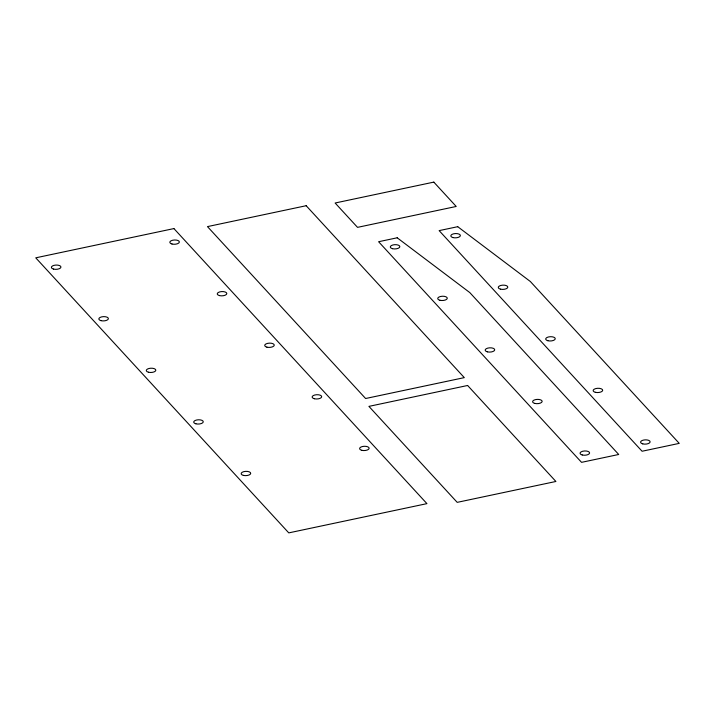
<?xml version="1.0" encoding="UTF-8"?>
<svg xmlns="http://www.w3.org/2000/svg" width="715" height="715" viewBox="0 0 715 715"><rect width="100%" height="100%" fill="white"/><g stroke="black" fill="none" stroke-linecap="round" stroke-linejoin="round"><path stroke-width="1.07" d="M173.915 228.577L35.75 257.829L288.771 532.881L426.935 503.637L173.915 228.577M306.172 205.714L207.475 226.61L365.615 398.514L464.303 377.627L306.172 205.714M433.817 182.119L335.12 203.006L357.527 227.361L456.215 206.465L433.817 182.119M397.191 237.791L378.601 241.724L581.545 462.346L618.716 454.481L469.809 292.596L397.191 237.791M457.725 226.691L439.135 230.623L642.079 451.245L679.25 443.372L530.333 281.495L457.725 226.691M467.61 385.483L368.913 406.379L457.207 502.359L555.904 481.472L467.61 385.483M243.341 475.377A4.791 2.145 -2.3 0 0 250.706 473.437A4.791 2.145 -2.3 0 0 243.735 471.659A4.791 2.145 -2.3 0 0 243.341 475.377M361.772 450.307A4.791 2.145 -2.3 0 0 369.137 448.368A4.791 2.145 -2.3 0 0 362.165 446.589A4.791 2.145 -2.3 0 0 361.772 450.307M195.901 423.807A4.791 2.145 -2.3 0 0 203.266 421.868A4.791 2.145 -2.3 0 0 196.294 420.08A4.791 2.145 -2.3 0 0 195.901 423.807M314.332 398.738A4.791 2.145 -2.3 0 0 321.696 396.798A4.791 2.145 -2.3 0 0 314.725 395.011A4.791 2.145 -2.3 0 0 314.332 398.738M148.461 372.229A4.791 2.145 -2.3 0 0 155.825 370.29A4.791 2.145 -2.3 0 0 148.854 368.511A4.791 2.145 -2.3 0 0 148.461 372.229M266.892 347.159A4.791 2.145 -2.3 0 0 274.256 345.22A4.791 2.145 -2.3 0 0 267.276 343.441A4.791 2.145 -2.3 0 0 266.892 347.159M101.021 320.66A4.791 2.145 -2.3 0 0 108.385 318.72A4.791 2.145 -2.3 0 0 101.414 316.933A4.791 2.145 -2.3 0 0 101.021 320.66M219.442 295.59A4.791 2.145 -2.3 0 0 226.807 293.651A4.791 2.145 -2.3 0 0 219.836 291.863A4.791 2.145 -2.3 0 0 219.442 295.59M53.58 269.09A4.791 2.145 -2.3 0 0 60.945 267.151A4.791 2.145 -2.3 0 0 53.965 265.363A4.791 2.145 -2.3 0 0 53.58 269.09M172.002 244.012A4.791 2.145 -2.3 0 0 179.367 242.072A4.791 2.145 -2.3 0 0 172.395 240.294A4.791 2.145 -2.3 0 0 172.002 244.012M582.242 454.981A4.791 2.145 -2.3 0 0 589.607 453.042A4.791 2.145 -2.3 0 0 582.627 451.263A4.791 2.145 -2.3 0 0 582.242 454.981M534.793 403.412A4.791 2.145 -2.3 0 0 542.158 401.473A4.791 2.145 -2.3 0 0 535.186 399.685A4.791 2.145 -2.3 0 0 534.793 403.412M487.353 351.834A4.791 2.145 -2.3 0 0 494.717 349.894A4.791 2.145 -2.3 0 0 487.746 348.116A4.791 2.145 -2.3 0 0 487.353 351.834M439.913 300.264A4.791 2.145 -2.3 0 0 447.277 298.325A4.791 2.145 -2.3 0 0 440.306 296.537A4.791 2.145 -2.3 0 0 439.913 300.264M392.472 248.686A4.791 2.145 -2.3 0 0 399.837 246.746A4.791 2.145 -2.3 0 0 392.866 244.968A4.791 2.145 -2.3 0 0 392.472 248.686M453.006 237.586A4.791 2.145 -2.3 0 0 460.371 235.646A4.791 2.145 -2.3 0 0 453.399 233.859A4.791 2.145 -2.3 0 0 453.006 237.586M500.446 289.155A4.791 2.145 -2.3 0 0 507.811 287.216A4.791 2.145 -2.3 0 0 500.84 285.437A4.791 2.145 -2.3 0 0 500.446 289.155M547.887 340.733A4.791 2.145 -2.3 0 0 555.251 338.794A4.791 2.145 -2.3 0 0 548.28 337.006A4.791 2.145 -2.3 0 0 547.887 340.733M595.327 392.303A4.791 2.145 -2.3 0 0 602.691 390.363A4.791 2.145 -2.3 0 0 595.72 388.585A4.791 2.145 -2.3 0 0 595.327 392.303M642.767 443.881A4.791 2.145 -2.3 0 0 650.132 441.942A4.791 2.145 -2.3 0 0 643.16 440.154A4.791 2.145 -2.3 0 0 642.767 443.881"/></g></svg>
